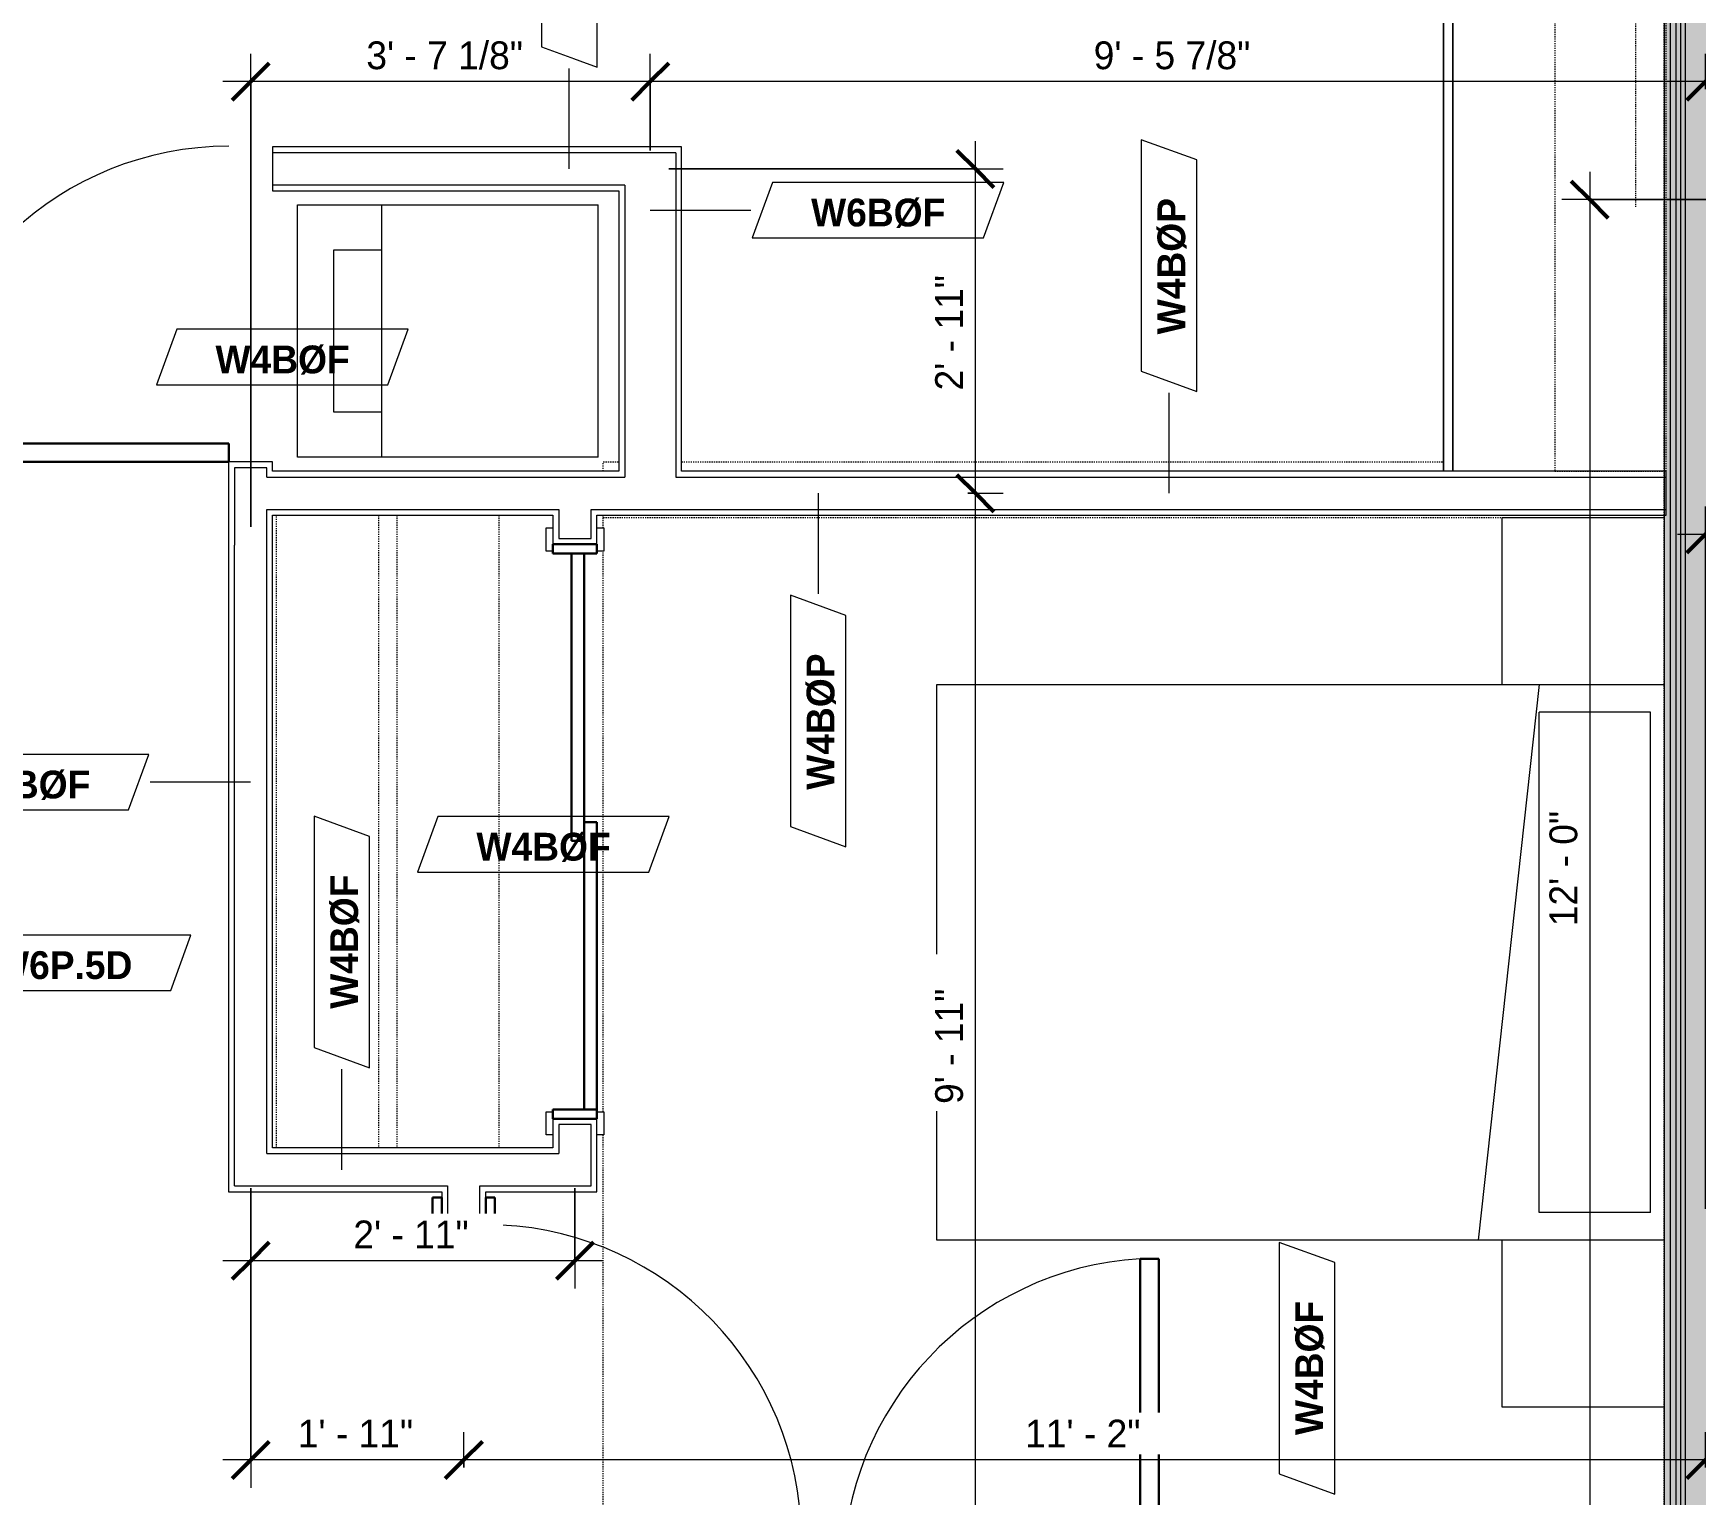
# Model space of a CAD drawing. Header units: inches. Extents: x -4010 to -1814, y 9846 to 12241.
# Drawn here: x -2693.6 to -2514.2, y 10541.5 to 10699.2 of the extents above; entities that cross this region are included whole.
import ezdxf

# ---------------------------------------------------------------- set-up
doc = ezdxf.new("R2010")
doc.units = ezdxf.units.IN
doc.header["$MEASUREMENT"] = 0
for name, pattern in [('Dash', [0.25, 0.125, -0.125]), ('Dash 3_32_', [0.1875, 0.09375, -0.09375]), ('Dash_2_', [0.25, 0.125, -0.125])]:
    doc.linetypes.add(name, pattern=pattern)
for name, color, linetype, lineweight in [('0-1', 7, 'Continuous', 5), ('A-ANNO-DIMS', 211, 'Continuous', 9), ('A-ANNO-DIMS-32', 211, 'Continuous', 9), ('A-DETL-1', 90, 'Dash 3_32_', 18), ('A-DOOR-3', 31, 'Continuous', 9), ('A-DOOR-4', 31, 'Continuous', 30), ('A-DOOR-FRAM-3', 31, 'Continuous', 30), ('A-WALL', 113, 'Continuous', 18), ('A-WALL-2', 250, 'Continuous', 18), ('A-WALL-3', 113, 'Continuous', 9), ('A-WALL-IDEN', 211, 'Continuous', 9), ('G-ANNO-SYMB-4', 111, 'Dash_2_', 9), ('I-FURN', 30, 'Continuous', 9), ('I-FURN-HDLN', 30, 'Dash', 9), ('I-WALL-2', 241, 'Continuous', 5), ('I-WALL-3', 7, 'Continuous', 9), ('P-SANR-FIXT', 6, 'Continuous', 9), ('Q-CASE', 31, 'Continuous', 9), ('Q-CASE-HDLN', 31, 'Dash', 9)]:
    doc.layers.add(name, color=color, linetype=linetype, lineweight=lineweight)
doc.styles.add('Century Gothic', font='ufonts.com_century-gothic.ttf', dxfattribs={"height": 3})
doc.styles.add('Century Gothic_B_1', font='GOTHICB.TTF', dxfattribs={"height": 3})
doc.dimstyles.new('OD_1__HACK_2', dxfattribs={"dimscale": 12, "dimtxt": 3.132505, "dimasz": 0.333333, "dimexe": 0.25, "dimexo": 0.166667, "dimgap": 0.041667, "dimtad": 1, "dimdec": 4, "dimrnd": 0.0625, "dimzin": 3, "dimdsep": 46, "dimlunit": 4, "dimtxsty": 'Century Gothic', "dimblk1": 'OBLIQUE', "dimblk2": 'OBLIQUE', "dimsah": 1, "dimcen": 0.09, "dimdle": 0.25, "dimazin": 0, "dimtfac": 1, "dimtdec": 4, "dimtix": 1, "dimtmove": 0, "dimatfit": 3, "dimfxl": 1, "dimtvp": 1, "dimtfill": 1, "dimfrac": 2, "dimtolj": 1, "dimtzin": 0, "dimarcsym": 2})

# ---------------------------------------------------------------- blocks, each defined once
blk = doc.blocks.new('CTR - 1st Phase - Common Walls_rvt-1-UNIT PLANS - 1ST FLOOR')
at = {"layer": 'I-WALL-2'}
for points in [[(-2517.56, 10458.16), (-2516.94, 10458.16), (-2516.94, 10814.49), (-2517.56, 10814.49), (-2517.56, 10463.59)], [(-2516.94, 10457.54), (-2516.31, 10457.54), (-2516.31, 10814.49), (-2516.94, 10814.49), (-2516.94, 10458.16)], [(-2516.31, 10457.54), (-2515.81, 10457.54), (-2515.81, 10814.49), (-2516.31, 10814.49), (-2516.31, 10458.16)], [(-2515.81, 10457.54), (-2515.31, 10457.54), (-2515.31, 10814.49), (-2515.81, 10814.49), (-2515.81, 10458.16)], [(-2509.81, 10457.54), (-2509.81, 10814.49), (-2515.31, 10814.49), (-2515.31, 10457.54)]]:
    blk.add_hatch(color=256, dxfattribs=at).paths.add_polyline_path(points, flags=0)
at = {"layer": 'A-WALL-2'}
for p, q in [((-2516.94, 10814.49), (-2516.94, 10458.16)), ((-2516.31, 10814.49), (-2516.31, 10458.16)), ((-2515.81, 10814.49), (-2515.81, 10458.16)), ((-2515.31, 10814.49), (-2515.31, 10458.16))]:
    blk.add_line(p, q, dxfattribs=at)
at = {"layer": 'I-WALL-3'}
blk.add_line((-2517.56, 10814.49), (-2517.56, 10494.29), dxfattribs=at)
blk = doc.blocks.new('SLIDING - FLUSH - 5-0 x 6-8-3203586-UNIT PLANS - 1ST FLOOR')
at = {"layer": 'A-DOOR-3'}
for p, q in [((-32.75, 3.25), (-30.25, 3.25)), ((-32.75, 2.5), (-32.75, 3.25)), ((-30.25, 2.5), (-32.75, 2.5)), ((-30.25, 3.25), (-30.25, 2.5)), ((30.25, 3.25), (32.75, 3.25)), ((30.25, 2.5), (30.25, 3.25)), ((32.75, 2.5), (30.25, 2.5)), ((32.75, 3.25), (32.75, 2.5)), ((-32.75, -2.25), (-30.25, -2.25)), ((-32.75, -3), (-32.75, -2.25)), ((-30.25, -3), (-32.75, -3)), ((-30.25, -2.25), (-30.25, -3)), ((30.25, -2.25), (32.75, -2.25)), ((30.25, -3), (30.25, -2.25)), ((32.75, -3), (30.25, -3)), ((32.75, -2.25), (32.75, -3))]:
    blk.add_line(p, q, dxfattribs=at)
at = {"layer": 'A-DOOR-4'}
for p, q in [((-1, -0.88), (-1, 0.5)), ((-1, 0.5), (30, 0.5)), ((30, 0.5), (30, -0.88)), ((-30, -2.25), (-30, -0.88)), ((-30, -0.88), (1, -0.88)), ((30, -0.88), (-1, -0.88)), ((1, -0.88), (1, -2.25)), ((1, -2.25), (-30, -2.25))]:
    blk.add_line(p, q, dxfattribs=at)
at = {"layer": 'A-DOOR-FRAM-3'}
for p, q in [((-31, -2.25), (-31, 2.5)), ((-31, 2.5), (-30, 2.5)), ((-30, 2.5), (-30, -2.25)), ((30, 2.5), (31, 2.5)), ((30, -2.25), (30, 2.5)), ((31, 2.5), (31, -2.25)), ((-30, -2.25), (-31, -2.25)), ((31, -2.25), (30, -2.25))]:
    blk.add_line(p, q, dxfattribs=at)
blk = doc.blocks.new('SWING - SINGLE - FLUSH - 2-10 x 6-8 - PRIVACY-3199407-UNIT PLANS - 1ST FLOOR')
at = {"layer": 'A-DOOR-3'}
blk.add_arc((17, 2.37), 34.07, 93.3657, 180, dxfattribs=at)
at = {"layer": 'A-DOOR-4'}
for p, q in [((15, 2.37), (15, 36.38)), ((17, 36.38), (15, 36.38)), ((17, 2.37), (17, 36.38)), ((17, 2.37), (15, 2.37))]:
    blk.add_line(p, q, dxfattribs=at)
at = {"layer": 'A-DOOR-FRAM-3'}
for p, q in [((-17, 3.37), (-20, 3.37)), ((-20, 3.37), (-20, 2.37)), ((-20, 2.37), (-17, 2.37)), ((-17, 2.37), (-17, 3.37)), ((20, 3.37), (17, 3.37)), ((17, 3.37), (17, 2.37)), ((17, 2.37), (20, 2.37)), ((20, 2.37), (20, 3.37)), ((-17, -2.38), (-20, -2.38)), ((-20, -2.38), (-20, -3.38)), ((-20, -3.38), (-17, -3.38)), ((-17, -3.38), (-17, -2.38)), ((20, -2.38), (17, -2.38)), ((17, -2.38), (17, -3.38)), ((17, -3.38), (20, -3.38)), ((20, -3.38), (20, -2.38))]:
    blk.add_line(p, q, dxfattribs=at)
blk = doc.blocks.new('OD_CW_Closet - OD_CW_Closet-3786599-UNIT PLANS - 1ST FLOOR')
at = {"layer": 'Q-CASE-HDLN'}
for p, q in [((0.74, -24), (0.74, 0)), ((0.74, 0), (68.99, 0)), ((68.99, 0), (68.99, -24)), ((0.74, -11), (68.99, -11)), ((0.74, -13), (68.99, -13)), ((68.99, -24), (0.74, -24))]:
    blk.add_line(p, q, dxfattribs=at)
blk = doc.blocks.new('SWING - SINGLE - FLUSH - 34_ x 80_ - OFFSET PIVOT DOOR AT WASHER_DRYER-3630089-UNIT PLANS - 1ST FLOOR')
at = {"layer": 'A-DOOR-3'}
blk.add_arc((17, -2.37), 34.07, 180, 266.6343, dxfattribs=at)
at = {"layer": 'A-DOOR-4'}
for p, q in [((15, -2.37), (15, -36.38)), ((17, -2.37), (15, -2.37)), ((17, -2.37), (17, -36.38)), ((17, -36.38), (15, -36.38))]:
    blk.add_line(p, q, dxfattribs=at)
blk = doc.blocks.new('Bed-Standard - Queen 60_ x 79_-V75-UNIT PLANS - 1ST FLOOR')
at = {"layer": 'I-FURN'}
for p, q in [((-19.31, 41.3), (40.69, 41.3)), ((-19.31, -37.2), (-19.31, 41.3)), ((40.69, 41.3), (40.69, -37.2)), ((40.69, -23.7), (-19.31, -17.13)), ((-16.31, -23.7), (37.69, -23.7)), ((-16.31, -35.7), (-16.31, -23.7)), ((37.69, -35.7), (37.69, -23.7)), ((-16.31, -35.7), (37.69, -35.7))]:
    blk.add_line(p, q, dxfattribs=at)
at = {"layer": 'I-FURN-HDLN'}
for p, q in [((-55.31, 77.3), (-7.94, 77.3)), ((-5.44, 77.3), (55.06, 77.3)), ((57.56, 77.3), (58.94, 77.3)), ((58.69, 77.3), (58.69, -37.2)), ((63.69, 77.3), (64.69, 77.3)), ((64.69, 77.3), (64.69, 75.61)), ((64.69, 68.86), (64.69, -13.39)), ((-55.31, 17.36), (-55.31, 51.36))]:
    blk.add_line(p, q, dxfattribs=at)
blk = doc.blocks.new('Stacked Washer and Dryer - 26_x25_ - Private-1352637-UNIT PLANS - 1ST FLOOR')
at = {"layer": 'P-SANR-FIXT'}
for p, q in [((0, 13.625), (32.4375, 13.625)), ((0, 13.625), (0, -13.625)), ((23.34375, 13.625), (23.34375, -13.625)), ((32.4375, 13.625), (32.4375, -13.625)), ((23.34375, 8.75), (28.53125, 8.75)), ((28.53125, 8.75), (28.53125, -8.75)), ((28.53125, -8.75), (23.34375, -8.75)), ((32.4375, -13.625), (0, -13.625))]:
    blk.add_line(p, q, dxfattribs=at)
blk = doc.blocks.new('Table-Night Stand - 18_ x 18_ x 24_-1372838-UNIT PLANS - 1ST FLOOR')
at = {"layer": 'I-FURN'}
for p, q in [((0.15, 0), (18.15, 0)), ((18.15, 0), (18.15, -17.5))]:
    blk.add_line(p, q, dxfattribs=at)
blk = doc.blocks.new('Table-Night Stand - 18_ x 18_ x 24_-V87-UNIT PLANS - 1ST FLOOR')
at = {"layer": 'I-FURN'}
for p, q in [((0.15, 0), (18.15, 0)), ((0.15, -17.5), (0.15, 0))]:
    blk.add_line(p, q, dxfattribs=at)
blk = doc.blocks.new('OD_CW_Base Cabinet - OD_CW_Base Cabinet-3857750-UNIT PLANS - 1ST FLOOR')
at = {"layer": 'Q-CASE'}
for p, q in [((0.74, 1), (162.69, 1)), ((162.69, 1), (0.74, 1)), ((0.74, 0), (162.69, 0)), ((162.69, 0), (0.74, 0))]:
    blk.add_line(p, q, dxfattribs=at)
blk = doc.blocks.new('OD_CW_Upper Cabinet - OD_CW_Upper Cabinet-3856828-UNIT PLANS - 1ST FLOOR')
at = {"layer": 'Q-CASE-HDLN'}
for p, q in [((162.69, 24), (0.74, 24)), ((0.74, 24), (0.74, 12)), ((162.69, 12), (162.69, 24)), ((0.74, 12), (162.69, 12))]:
    blk.add_line(p, q, dxfattribs=at)
blk = doc.blocks.new('DIMBLOCK18-UNIT PLANS - 1ST FLOOR')
at = {"layer": 'A-ANNO-DIMS-32', "lineweight": 50}
for p, q in [((-2591.91, 10649.54), (-2593.91, 10651.54)), ((-2591.91, 10649.54), (-2589.91, 10647.54)), ((-2591.91, 10530.54), (-2593.91, 10532.54)), ((-2591.91, 10530.54), (-2589.91, 10528.54))]:
    blk.add_line(p, q, dxfattribs=at)
at = {"layer": 'A-ANNO-DIMS-32'}
for p, q in [((-2592.74, 10649.54), (-2588.91, 10649.54)), ((-2591.91, 10649.54), (-2592.74, 10649.54)), ((-2591.91, 10530.54), (-2591.91, 10649.54)), ((-2592.74, 10530.54), (-2588.91, 10530.54)), ((-2591.91, 10530.54), (-2592.74, 10530.54))]:
    blk.add_line(p, q, dxfattribs=at)
at = {"layer": 'A-ANNO-DIMS-32', "color": 0, "insert": (-2596.25, 10583.63), "char_height": 3, "width": 15.394, "attachment_point": 1, "rotation": 90, "line_spacing_factor": 0.984502, "style": 'Century Gothic', "bg_fill": 3, "box_fill_scale": 1.25, "bg_fill_color": 256, "bg_fill_true_color": 13158600, "bg_fill_transparency": 0}
blk.add_mtext('9\' - 11"', dxfattribs=at)
blk = doc.blocks.new('_Oblique')
at = {"color": 0, "linetype": 'ByBlock', "lineweight": -2}
blk.add_line((-0.5, -0.5), (0.5, 0.5), dxfattribs=at)
blk = doc.blocks.new('DIMBLOCK19-UNIT PLANS - 1ST FLOOR')
at = {"layer": 'A-ANNO-DIMS-32', "lineweight": 50}
for p, q in [((-2591.91, 10684.54), (-2593.91, 10686.54)), ((-2591.91, 10684.54), (-2589.91, 10682.54)), ((-2591.91, 10649.54), (-2593.91, 10651.54)), ((-2591.91, 10649.54), (-2589.91, 10647.54))]:
    blk.add_line(p, q, dxfattribs=at)
at = {"layer": 'A-ANNO-DIMS-32'}
for p, q in [((-2591.91, 10649.54), (-2591.91, 10687.54)), ((-2625, 10684.54), (-2588.91, 10684.54)), ((-2591.91, 10684.54), (-2625, 10684.54)), ((-2592.74, 10649.54), (-2588.91, 10649.54)), ((-2591.91, 10649.54), (-2592.74, 10649.54))]:
    blk.add_line(p, q, dxfattribs=at)
at = {"layer": 'A-ANNO-DIMS-32', "color": 0, "insert": (-2596.25, 10660.63), "char_height": 3, "width": 15.394, "attachment_point": 1, "rotation": 90, "line_spacing_factor": 0.984502, "style": 'Century Gothic', "bg_fill": 3, "box_fill_scale": 1.25, "bg_fill_color": 256, "bg_fill_true_color": 13158600, "bg_fill_transparency": 0}
blk.add_mtext('2\' - 11"', dxfattribs=at)
blk = doc.blocks.new('DIMBLOCK20-UNIT PLANS - 1ST FLOOR')
at = {"layer": 'A-ANNO-DIMS-32'}
for p, q in [((-2670.12, 10574.54), (-2670.12, 10563.71)), ((-2670.12, 10566.71), (-2670.12, 10574.54)), ((-2635.12, 10574.54), (-2635.12, 10563.71)), ((-2635.12, 10566.71), (-2635.12, 10574.54)), ((-2632.12, 10566.71), (-2673.12, 10566.71))]:
    blk.add_line(p, q, dxfattribs=at)
at = {"layer": 'A-ANNO-DIMS-32', "lineweight": 50}
for p, q in [((-2670.12, 10566.71), (-2668.12, 10568.71)), ((-2635.12, 10566.71), (-2633.12, 10568.71)), ((-2670.12, 10566.71), (-2672.12, 10564.71)), ((-2635.12, 10566.71), (-2637.12, 10564.71))]:
    blk.add_line(p, q, dxfattribs=at)
at = {"layer": 'A-ANNO-DIMS-32', "color": 0, "insert": (-2659.04, 10571.05), "char_height": 3, "width": 15.394, "attachment_point": 1, "line_spacing_factor": 0.984502, "style": 'Century Gothic', "bg_fill": 3, "box_fill_scale": 1.25, "bg_fill_color": 256, "bg_fill_true_color": 13158600, "bg_fill_transparency": 0}
blk.add_mtext('2\' - 11"', dxfattribs=at)
blk = doc.blocks.new('DIMBLOCK21-UNIT PLANS - 1ST FLOOR')
at = {"layer": 'A-ANNO-DIMS-32'}
for p, q in [((-2627, 10686.54), (-2627, 10696.96)), ((-2513.12, 10693.13), (-2513.12, 10696.96)), ((-2510.12, 10693.96), (-2627, 10693.96)), ((-2627, 10693.96), (-2627, 10686.54)), ((-2513.12, 10693.96), (-2513.12, 10693.13))]:
    blk.add_line(p, q, dxfattribs=at)
at = {"layer": 'A-ANNO-DIMS-32', "lineweight": 50}
for p, q in [((-2627, 10693.96), (-2625, 10695.96)), ((-2513.12, 10693.96), (-2511.12, 10695.96)), ((-2627, 10693.96), (-2629, 10691.96)), ((-2513.12, 10693.96), (-2515.12, 10691.96))]:
    blk.add_line(p, q, dxfattribs=at)
at = {"layer": 'A-ANNO-DIMS-32', "color": 0, "insert": (-2579.14, 10698.3), "char_height": 3, "width": 21.7784, "attachment_point": 1, "line_spacing_factor": 0.984502, "style": 'Century Gothic', "bg_fill": 3, "box_fill_scale": 1.25, "bg_fill_color": 256, "bg_fill_true_color": 13158600, "bg_fill_transparency": 0}
blk.add_mtext('9\' - 5 7/8"', dxfattribs=at)
blk = doc.blocks.new('DIMBLOCK22-UNIT PLANS - 1ST FLOOR')
at = {"layer": 'A-ANNO-DIMS-32'}
for p, q in [((-2670.12, 10645.92), (-2670.12, 10696.96)), ((-2627, 10686.54), (-2627, 10696.96)), ((-2627, 10693.96), (-2673.12, 10693.96)), ((-2670.12, 10693.96), (-2670.12, 10645.92)), ((-2627, 10693.96), (-2627, 10686.54))]:
    blk.add_line(p, q, dxfattribs=at)
at = {"layer": 'A-ANNO-DIMS-32', "lineweight": 50}
for p, q in [((-2670.12, 10693.96), (-2668.12, 10695.96)), ((-2627, 10693.96), (-2625, 10695.96)), ((-2670.12, 10693.96), (-2672.12, 10691.96)), ((-2627, 10693.96), (-2629, 10691.96))]:
    blk.add_line(p, q, dxfattribs=at)
at = {"layer": 'A-ANNO-DIMS-32', "color": 0, "insert": (-2657.64, 10698.3), "char_height": 3, "width": 21.7784, "attachment_point": 1, "line_spacing_factor": 0.984502, "style": 'Century Gothic', "bg_fill": 3, "box_fill_scale": 1.25, "bg_fill_color": 256, "bg_fill_true_color": 13158600, "bg_fill_transparency": 0}
blk.add_mtext('3\' - 7 1/8"', dxfattribs=at)
blk = doc.blocks.new('DIMBLOCK45-UNIT PLANS - 1ST FLOOR')
at = {"layer": 'A-ANNO-DIMS-32'}
for p, q in [((-2647.12, 10544.39), (-2647.12, 10548.22)), ((-2513.12, 10544.39), (-2513.12, 10548.22)), ((-2510.12, 10545.22), (-2647.12, 10545.22)), ((-2647.12, 10545.22), (-2647.12, 10544.39)), ((-2513.12, 10545.22), (-2513.12, 10544.39))]:
    blk.add_line(p, q, dxfattribs=at)
at = {"layer": 'A-ANNO-DIMS-32', "lineweight": 50}
for p, q in [((-2647.12, 10545.22), (-2645.12, 10547.22)), ((-2513.12, 10545.22), (-2511.12, 10547.22)), ((-2647.12, 10545.22), (-2649.12, 10543.22)), ((-2513.12, 10545.22), (-2515.12, 10543.22))]:
    blk.add_line(p, q, dxfattribs=at)
at = {"layer": 'A-ANNO-DIMS-32', "color": 0, "insert": (-2586.54, 10549.56), "char_height": 3, "width": 15.394, "attachment_point": 1, "line_spacing_factor": 0.984502, "style": 'Century Gothic', "bg_fill": 3, "box_fill_scale": 1.25, "bg_fill_color": 256, "bg_fill_true_color": 13158600, "bg_fill_transparency": 0}
blk.add_mtext('11\' - 2"', dxfattribs=at)
blk = doc.blocks.new('DIMBLOCK46-UNIT PLANS - 1ST FLOOR')
at = {"layer": 'A-ANNO-DIMS-32'}
for p, q in [((-2670.12, 10574.54), (-2670.12, 10542.22)), ((-2670.12, 10545.22), (-2670.12, 10574.54)), ((-2647.12, 10544.39), (-2647.12, 10548.22)), ((-2647.12, 10545.22), (-2673.12, 10545.22)), ((-2647.12, 10545.22), (-2647.12, 10544.39))]:
    blk.add_line(p, q, dxfattribs=at)
at = {"layer": 'A-ANNO-DIMS-32', "lineweight": 50}
for p, q in [((-2670.12, 10545.22), (-2668.12, 10547.22)), ((-2647.12, 10545.22), (-2645.12, 10547.22)), ((-2670.12, 10545.22), (-2672.12, 10543.22)), ((-2647.12, 10545.22), (-2649.12, 10543.22))]:
    blk.add_line(p, q, dxfattribs=at)
at = {"layer": 'A-ANNO-DIMS-32', "color": 0, "insert": (-2665.04, 10549.56), "char_height": 3, "width": 15.394, "attachment_point": 1, "line_spacing_factor": 0.984502, "style": 'Century Gothic', "bg_fill": 3, "box_fill_scale": 1.25, "bg_fill_color": 256, "bg_fill_true_color": 13158600, "bg_fill_transparency": 0}
blk.add_mtext('1\' - 11"', dxfattribs=at)
blk = doc.blocks.new('DIMBLOCK149-UNIT PLANS - 1ST FLOOR')
at = {"layer": 'A-ANNO-DIMS-32', "lineweight": 50}
for p, q in [((-2520.62, 10713.81), (-2518.62, 10715.81)), ((-2104.82, 10713.81), (-2102.82, 10715.81)), ((-2520.62, 10713.81), (-2522.62, 10711.81)), ((-2104.82, 10713.81), (-2106.82, 10711.81))]:
    blk.add_line(p, q, dxfattribs=at)
at = {"layer": 'A-ANNO-DIMS-32'}
for p, q in [((-2104.82, 10593.16), (-2104.82, 10716.81)), ((-2523.62, 10713.81), (-2101.82, 10713.81)), ((-2520.62, 10714.63), (-2520.62, 10710.81)), ((-2520.62, 10713.81), (-2520.62, 10714.63)), ((-2104.82, 10713.81), (-2104.82, 10593.16))]:
    blk.add_line(p, q, dxfattribs=at)
at = {"layer": 'A-ANNO-DIMS-32', "color": 0, "insert": (-2325.3, 10718.15), "char_height": 3, "width": 30.1914, "attachment_point": 1, "line_spacing_factor": 0.984502, "style": 'Century Gothic', "bg_fill": 3, "box_fill_scale": 1.25, "bg_fill_color": 256, "bg_fill_true_color": 13158600, "bg_fill_transparency": 0}
blk.add_mtext('34\' - 7 13/16"', dxfattribs=at)
blk = doc.blocks.new('DIMBLOCK150-UNIT PLANS - 1ST FLOOR')
at = {"layer": 'A-ANNO-DIMS-32'}
for p, q in [((-2513.12, 10572.3), (-2513.12, 10648.11)), ((-2435.94, 10645.94), (-2435.94, 10642.11)), ((-2435.94, 10645.11), (-2435.94, 10645.94)), ((-2516.12, 10645.11), (-2435.94, 10645.11)), ((-2513.12, 10645.11), (-2513.12, 10572.3))]:
    blk.add_line(p, q, dxfattribs=at)
at = {"layer": 'A-ANNO-DIMS-32', "lineweight": 50}
for p, q in [((-2513.12, 10645.11), (-2511.12, 10647.11)), ((-2435.94, 10645.11), (-2433.94, 10647.11)), ((-2513.12, 10645.11), (-2515.12, 10643.11)), ((-2435.94, 10645.11), (-2437.94, 10643.11))]:
    blk.add_line(p, q, dxfattribs=at)
at = {"layer": 'A-ANNO-DIMS-32', "color": 0, "insert": (-2484.77, 10649.46), "char_height": 3, "width": 24.5827, "attachment_point": 1, "line_spacing_factor": 0.984502, "style": 'Century Gothic', "bg_fill": 3, "box_fill_scale": 1.25, "bg_fill_color": 256, "bg_fill_true_color": 13158600, "bg_fill_transparency": 0}
blk.add_mtext('6\' - 5 3/16"', dxfattribs=at)
blk = doc.blocks.new('DIMBLOCK152-UNIT PLANS - 1ST FLOOR')
at = {"layer": 'A-ANNO-DIMS-32', "lineweight": 50}
for p, q in [((-2525.61, 10681.23), (-2527.61, 10683.23)), ((-2525.61, 10681.23), (-2523.61, 10679.23)), ((-2525.61, 10537.23), (-2527.61, 10539.23)), ((-2525.61, 10537.23), (-2523.61, 10535.23))]:
    blk.add_line(p, q, dxfattribs=at)
at = {"layer": 'A-ANNO-DIMS-32'}
for p, q in [((-2525.61, 10684.23), (-2525.61, 10534.23)), ((-2510.69, 10681.23), (-2528.61, 10681.23)), ((-2525.61, 10681.23), (-2510.69, 10681.23)), ((-2510.69, 10537.23), (-2528.61, 10537.23)), ((-2525.61, 10537.23), (-2510.69, 10537.23))]:
    blk.add_line(p, q, dxfattribs=at)
at = {"layer": 'A-ANNO-DIMS-32', "color": 0, "insert": (-2529.95, 10602.81), "char_height": 3, "width": 15.394, "attachment_point": 1, "rotation": 90, "line_spacing_factor": 0.984502, "style": 'Century Gothic', "bg_fill": 3, "box_fill_scale": 1.25, "bg_fill_color": 256, "bg_fill_true_color": 13158600, "bg_fill_transparency": 0}
blk.add_mtext('12\' - 0"', dxfattribs=at)
blk = doc.blocks.new('Wall Tag - Arch Wall-3956453-UNIT PLANS - 1ST FLOOR')
at = {"layer": 'A-WALL-IDEN'}
for p, q in [((-0.3561, 0.0937), (-0.4244, -0.0937)), ((0.4244, 0.0937), (-0.3561, 0.0937)), ((0.3561, -0.0937), (0.4244, 0.0937)), ((-0.4244, -0.0937), (0.3561, -0.0937))]:
    blk.add_line(p, q, dxfattribs=at)

msp = doc.modelspace()

# ---------------------------------------------------------------- linework, layer by layer
at = {"layer": 'A-DETL-1'}
msp.add_line((-2520.62374, 10680.43226), (-2520.62374, 10806.43226), dxfattribs=at)
at = {"layer": 'A-WALL'}
for p, q in [((-2624.24874, 10686.2894), (-2667.74874, 10686.2894)), ((-2624.24874, 10686.2894), (-2624.24874, 10651.2894)), ((-2629.74874, 10682.7894), (-2667.74874, 10682.7894)), ((-2629.74874, 10682.7894), (-2629.74874, 10651.2894)), ((-2671.87374, 10652.2894), (-2671.87374, 10643.91899)), ((-2668.37374, 10652.2894), (-2671.87374, 10652.2894)), ((-2668.37374, 10651.2894), (-2668.37374, 10652.2894)), ((-2668.37374, 10651.2894), (-2629.74874, 10651.2894)), ((-2624.24874, 10651.2894), (-2517.37374, 10651.2894)), ((-2668.37374, 10643.91899), (-2668.37374, 10647.7894)), ((-2668.37374, 10647.7894), (-2636.87374, 10647.7894)), ((-2636.87374, 10647.7894), (-2636.87374, 10644.6644)), ((-2633.37374, 10644.6644), (-2633.37374, 10647.7894)), ((-2633.37374, 10647.7894), (-2517.37374, 10647.7894)), ((-2671.87374, 10574.7894), (-2671.87374, 10643.91899)), ((-2668.37374, 10578.2894), (-2668.37374, 10643.91899)), ((-2636.87374, 10644.6644), (-2633.37374, 10644.6644)), ((-2636.87374, 10581.4144), (-2636.87374, 10578.2894)), ((-2633.37374, 10581.4144), (-2636.87374, 10581.4144)), ((-2633.37374, 10574.7894), (-2633.37374, 10581.4144)), ((-2668.37374, 10578.2894), (-2636.87374, 10578.2894)), ((-2671.87374, 10574.7894), (-2648.87374, 10574.7894)), ((-2648.87374, 10574.7894), (-2648.87374, 10571.1644)), ((-2645.37374, 10571.1644), (-2645.37374, 10574.7894)), ((-2645.37374, 10574.7894), (-2633.37374, 10574.7894)), ((-2648.87374, 10571.1644), (-2645.37374, 10571.1644))]:
    msp.add_line(p, q, dxfattribs=at)
at = {"layer": 'A-WALL-3'}
for p, q in [((-2623.62374, 10686.9144), (-2667.74874, 10686.9144)), ((-2667.74874, 10686.9144), (-2667.74874, 10682.1644)), ((-2623.62374, 10651.9144), (-2623.62374, 10686.9144)), ((-2667.74874, 10682.1644), (-2630.37374, 10682.1644)), ((-2630.37374, 10682.1644), (-2630.37374, 10651.9144)), ((-2672.49874, 10652.9144), (-2672.49874, 10643.91899)), ((-2667.74874, 10652.9144), (-2672.49874, 10652.9144)), ((-2667.74874, 10651.9144), (-2667.74874, 10652.9144)), ((-2630.37374, 10651.9144), (-2667.74874, 10651.9144)), ((-2517.37374, 10651.9144), (-2623.62374, 10651.9144)), ((-2517.37374, 10647.1644), (-2517.37374, 10651.9144)), ((-2667.74874, 10643.91899), (-2667.74874, 10647.1644)), ((-2667.74874, 10647.1644), (-2637.49874, 10647.1644)), ((-2637.49874, 10647.1644), (-2637.49874, 10644.0394)), ((-2632.74874, 10644.0394), (-2632.74874, 10647.1644)), ((-2632.74874, 10647.1644), (-2517.37374, 10647.1644)), ((-2672.49874, 10643.91899), (-2672.49874, 10574.1644)), ((-2667.74874, 10578.9144), (-2667.74874, 10643.91899)), ((-2637.49874, 10644.0394), (-2632.74874, 10644.0394)), ((-2632.74874, 10582.0394), (-2637.49874, 10582.0394)), ((-2637.49874, 10582.0394), (-2637.49874, 10578.9144)), ((-2632.74874, 10574.1644), (-2632.74874, 10582.0394)), ((-2637.49874, 10578.9144), (-2667.74874, 10578.9144)), ((-2672.49874, 10574.1644), (-2649.49874, 10574.1644)), ((-2649.49874, 10574.1644), (-2649.49874, 10570.5394)), ((-2644.74874, 10570.5394), (-2644.74874, 10574.1644)), ((-2644.74874, 10574.1644), (-2632.74874, 10574.1644)), ((-2649.49874, 10570.5394), (-2644.74874, 10570.5394))]:
    msp.add_line(p, q, dxfattribs=at)
at = {"layer": 'A-WALL-IDEN'}
for p, q in [((-2571.0123, 10649.5394), (-2571.0123, 10660.38255)), ((-2670.12374, 10618.35572), (-2680.96689, 10618.35572))]:
    msp.add_line(p, q, dxfattribs=at)
at = {"layer": 'G-ANNO-SYMB-4'}
msp.add_line((-2517.56124, 10450.9144), (-2517.56124, 10851.74295), dxfattribs=at)

# ---------------------------------------------------------------- block references
at = {"layer": '0-1'}
msp.add_blockref('CTR - 1st Phase - Common Walls_rvt-1-UNIT PLANS - 1ST FLOOR', (0, 0), dxfattribs=at)
at = {"layer": 'A-DOOR-3'}
for name, p, rotation in [('SWING - SINGLE - FLUSH - 34_ x 80_ - OFFSET PIVOT DOOR AT WASHER_DRYER-3630089-UNIT PLANS - 1ST FLOOR', (-2670.12374, 10669.9144), 270.00000000002), ('SLIDING - FLUSH - 5-0 x 6-8-3203586-UNIT PLANS - 1ST FLOOR', (-2634.99874, 10613.0394), 89.99999999996298), ('SWING - SINGLE - FLUSH - 2-10 x 6-8 - PRIVACY-3199407-UNIT PLANS - 1ST FLOOR', (-2647.12374, 10553.5394), 269.9999999999742)]:
    msp.add_blockref(name, p, dxfattribs=dict(at, rotation=rotation))
msp.add_blockref('SWING - SINGLE - FLUSH - 2-10 x 6-8 - PRIVACY-3199407-UNIT PLANS - 1ST FLOOR', (-2589.12374, 10530.5394), dxfattribs=at)
at = {"layer": 'A-WALL-IDEN', "xscale": 31.99999999999999, "yscale": 31.99999999999999, "zscale": 31.99999999999999, "rotation": 89.99999999999991}
for p in [(-2608.87515, 10624.96454), (-2660.28821, 10601.11426)]:
    msp.add_blockref('Wall Tag - Arch Wall-3956453-UNIT PLANS - 1ST FLOOR', p, dxfattribs=at)
at = {"layer": 'A-WALL-IDEN', "xscale": 31.99999999999999, "yscale": 31.99999999999999, "zscale": 31.99999999999999}
for p in [(-2694.6986, 10618.35572), (-2638.54175, 10611.64506), (-2690.14888, 10598.86641)]:
    msp.add_blockref('Wall Tag - Arch Wall-3956453-UNIT PLANS - 1ST FLOOR', p, dxfattribs=at)
at = {"layer": 'I-FURN', "rotation": 89.99999999997851}
for name, p in [('Bed-Standard - Queen 60_ x 79_-V75-UNIT PLANS - 1ST FLOOR', (-2554.76474, 10588.22587)), ('Table-Night Stand - 18_ x 18_ x 24_-1372838-UNIT PLANS - 1ST FLOOR', (-2535.05982, 10628.7674)), ('Table-Night Stand - 18_ x 18_ x 24_-V87-UNIT PLANS - 1ST FLOOR', (-2535.05982, 10550.7674))]:
    msp.add_blockref(name, p, dxfattribs=at)
at = {"layer": 'P-SANR-FIXT', "rotation": 180}
msp.add_blockref('Stacked Washer and Dryer - 26_x25_ - Private-1352637-UNIT PLANS - 1ST FLOOR', (-2632.62374, 10667.0394), dxfattribs=at)
at = {"layer": 'Q-CASE'}
for name, p, rotation in [('OD_CW_Base Cabinet - OD_CW_Base Cabinet-3857750-UNIT PLANS - 1ST FLOOR', (-2541.37374, 10814.6021), 270.0000000000019), ('OD_CW_Upper Cabinet - OD_CW_Upper Cabinet-3856828-UNIT PLANS - 1ST FLOOR', (-2541.37374, 10814.6021), 270.0000000000224), ('OD_CW_Closet - OD_CW_Closet-3786599-UNIT PLANS - 1ST FLOOR', (-2643.33506, 10647.9021), 269.9999999999866)]:
    msp.add_blockref(name, p, dxfattribs=dict(at, rotation=rotation))

# ---------------------------------------------------------------- texts
at = {"layer": 'A-WALL-IDEN', "char_height": 3, "attachment_point": 1, "rotation": 90, "style": 'Century Gothic_B_1'}
for s, insert, width in [('W4BØP', (-2572.25983, 10666.68416), 17.877), ('W4BØP', (-2610.12268, 10617.53444), 17.877), ('W4BØF', (-2661.53575, 10593.89834), 17.372)]:
    msp.add_mtext(s, dxfattribs=dict(at, insert=insert, width=width))
at = {"layer": 'A-WALL-IDEN', "char_height": 3, "attachment_point": 1, "style": 'Century Gothic_B_1'}
for s, insert, width in [('W4BØF', (-2701.91452, 10619.60325), 17.372), ('W4BØF', (-2645.75767, 10612.89259), 17.372), ('W6P.5D', (-2697.82464, 10600.11394), 18.483)]:
    msp.add_mtext(s, dxfattribs=dict(at, insert=insert, width=width))

# ---------------------------------------------------------------- next in the draw order: dimensions: what is measured, and where the dimension line sits
at = {"layer": 'A-ANNO-DIMS'}
for base, p1, p2, angle, override, picture, middle in [((-2591.90723, 10649.5394), (-2594.73566, 10530.5394), (-2594.73566, 10649.5394), 90, {"dimpost": '<>', "dimfxl": 119}, 'DIMBLOCK18-UNIT PLANS - 1ST FLOOR', (-2593.98269, 10590.0394)), ((-2670.12374, 10566.70685), (-2635.12374, 10576.5394), (-2670.12374, 10576.5394), 0, {"dimpost": '<>', "dimfxl": 35}, 'DIMBLOCK20-UNIT PLANS - 1ST FLOOR', (-2652.62374, 10568.74458))]:
    dim = msp.add_linear_dim(base=base, p1=p1, p2=p2, angle=angle, dimstyle='OD_1__HACK_2', override=override, dxfattribs=at)
    dim.commit()
    dim.dimension.update_dxf_attribs({"geometry": picture, "text_midpoint": middle})

# ---------------------------------------------------------------- next in the draw order: dimensions: what is measured, and where the dimension line sits
for base, p1, p2, angle, override, picture, middle in [((-2591.90723, 10684.5394), (-2594.73566, 10649.5394), (-2626.99874, 10684.5394), 90, {"dimpost": '<>', "dimfxl": 47.601537}, 'DIMBLOCK19-UNIT PLANS - 1ST FLOOR', (-2593.94496, 10667.0394)), ((-2647.12374, 10545.21916), (-2513.12374, 10542.39073), (-2647.12374, 10542.39073), 0, {"dimpost": '<>', "dimfxl": 134}, 'DIMBLOCK45-UNIT PLANS - 1ST FLOOR', (-2580.12374, 10547.25689))]:
    dim = msp.add_linear_dim(base=base, p1=p1, p2=p2, angle=angle, dimstyle='OD_1__HACK_2', override=override, dxfattribs=at)
    dim.commit()
    dim.dimension.update_dxf_attribs({"geometry": picture, "text_midpoint": middle})

# ---------------------------------------------------------------- next in the draw order: linework, layer by layer
at = {"layer": 'A-WALL-IDEN'}
msp.add_line((-2608.87515, 10649.5394), (-2608.87515, 10638.69624), dxfattribs=at)

# ---------------------------------------------------------------- next in the draw order: block references
at = {"layer": 'A-WALL-IDEN', "xscale": 31.99999999999999, "yscale": 31.99999999999999, "zscale": 31.99999999999999}
msp.add_blockref('Wall Tag - Arch Wall-3956453-UNIT PLANS - 1ST FLOOR', (-2602.42388, 10680.08319), dxfattribs=at)
at = {"layer": 'A-WALL-IDEN', "xscale": 31.99999999999999, "yscale": 31.99999999999999, "zscale": 31.99999999999999, "rotation": 89.99999999999991}
msp.add_blockref('Wall Tag - Arch Wall-3956453-UNIT PLANS - 1ST FLOOR', (-2556.12936, 10555.11426), dxfattribs=at)

# ---------------------------------------------------------------- next in the draw order: texts
at = {"layer": 'A-WALL-IDEN', "insert": (-2609.6398, 10681.33073), "char_height": 3, "width": 17.372, "attachment_point": 1, "style": 'Century Gothic_B_1'}
msp.add_mtext('W6BØF', dxfattribs=at)
at = {"layer": 'A-WALL-IDEN', "insert": (-2557.37689, 10547.89834), "char_height": 3, "width": 17.372, "attachment_point": 1, "rotation": 90, "style": 'Century Gothic_B_1'}
msp.add_mtext('W4BØF', dxfattribs=at)

# ---------------------------------------------------------------- next in the draw order: dimensions: what is measured, and where the dimension line sits
at = {"layer": 'A-ANNO-DIMS'}
for base, p1, p2, override, picture, middle in [((-2626.99874, 10693.9563), (-2513.12374, 10691.12787), (-2626.99874, 10684.5394), {"dimpost": '<>', "dimfxl": 114.065436}, 'DIMBLOCK21-UNIT PLANS - 1ST FLOOR', (-2570.06124, 10696.19797)), ((-2670.12374, 10545.21916), (-2647.12374, 10542.39073), (-2670.12374, 10576.5394), {"dimpost": '<>', "dimfxl": 41.171973}, 'DIMBLOCK46-UNIT PLANS - 1ST FLOOR', (-2658.62374, 10547.21916))]:
    dim = msp.add_linear_dim(base=base, p1=p1, p2=p2, angle=0, dimstyle='OD_1__HACK_2', override=override, dxfattribs=at)
    dim.commit()
    dim.dimension.update_dxf_attribs({"geometry": picture, "text_midpoint": middle})

# ---------------------------------------------------------------- next in the draw order: linework, layer by layer
at = {"layer": 'A-WALL-IDEN'}
msp.add_line((-2660.28821, 10576.5394), (-2660.28821, 10587.38255), dxfattribs=at)

# ---------------------------------------------------------------- next in the draw order: block references
at = {"layer": 'A-WALL-IDEN', "xscale": 31.99999999999999, "yscale": 31.99999999999999, "zscale": 31.99999999999999, "rotation": 89.99999999999991}
msp.add_blockref('Wall Tag - Arch Wall-3956453-UNIT PLANS - 1ST FLOOR', (-2571.0123, 10674.11426), dxfattribs=at)

# ---------------------------------------------------------------- next in the draw order: dimensions: what is measured, and where the dimension line sits
at = {"layer": 'A-ANNO-DIMS'}
dim = msp.add_linear_dim(base=(-2104.82374, 10713.80603), p1=(-2520.62374, 10716.63446), p2=(-2104.82374, 10591.1644), dimstyle='OD_1__HACK_2', override={"dimpost": '<>', "dimfxl": 434.31829}, dxfattribs=at)
dim.commit()
dim.dimension.update_dxf_attribs({"geometry": 'DIMBLOCK149-UNIT PLANS - 1ST FLOOR', "text_midpoint": (-2312.72374, 10716.0477)})
dim = msp.add_linear_dim(base=(-2670.12374, 10693.9563), p1=(-2626.99874, 10684.5394), p2=(-2670.12374, 10643.91899), angle=0, dimstyle='OD_1__HACK_2', override={"dimpost": '<>', "dimfxl": 59.243425}, dxfattribs=at)
dim.commit()
dim.dimension.update_dxf_attribs({"geometry": 'DIMBLOCK22-UNIT PLANS - 1ST FLOOR', "text_midpoint": (-2648.56124, 10696.19797)})

# ---------------------------------------------------------------- next in the draw order: linework, layer by layer
at = {"layer": 'A-WALL-IDEN'}
for p, q in [((-2635.74356, 10684.5394), (-2635.74356, 10695.38255)), ((-2626.99874, 10680.08319), (-2616.15558, 10680.08319))]:
    msp.add_line(p, q, dxfattribs=at)

# ---------------------------------------------------------------- next in the draw order: block references
at = {"layer": 'A-WALL-IDEN', "xscale": 31.99999999999999, "yscale": 31.99999999999999, "zscale": 31.99999999999999, "rotation": 89.99999999999991}
msp.add_blockref('Wall Tag - Arch Wall-3956453-UNIT PLANS - 1ST FLOOR', (-2635.74356, 10709.11426), dxfattribs=at)
at = {"layer": 'A-WALL-IDEN', "xscale": 31.99999999999999, "yscale": 31.99999999999999, "zscale": 31.99999999999999}
msp.add_blockref('Wall Tag - Arch Wall-3956453-UNIT PLANS - 1ST FLOOR', (-2666.70572, 10664.22919), dxfattribs=at)

# ---------------------------------------------------------------- next in the draw order: texts
at = {"layer": 'A-WALL-IDEN', "insert": (-2673.92164, 10665.47672), "char_height": 3, "width": 17.372, "attachment_point": 1, "style": 'Century Gothic_B_1'}
msp.add_mtext('W4BØF', dxfattribs=at)

# ---------------------------------------------------------------- next in the draw order: dimensions: what is measured, and where the dimension line sits
at = {"layer": 'A-ANNO-DIMS'}
dim = msp.add_linear_dim(base=(-2435.93624, 10645.11479), p1=(-2513.12374, 10570.3019), p2=(-2435.93624, 10647.94322), dimstyle='OD_1__HACK_2', override={"dimpost": '<>', "dimfxl": 109.480982}, dxfattribs=at)
dim.commit()
dim.dimension.update_dxf_attribs({"geometry": 'DIMBLOCK150-UNIT PLANS - 1ST FLOOR', "text_midpoint": (-2474.52999, 10647.35647)})

# ---------------------------------------------------------------- next in the draw order: dimensions: what is measured, and where the dimension line sits
dim = msp.add_linear_dim(base=(-2525.60865, 10537.2269), p1=(-2508.68624, 10681.2269), p2=(-2508.68624, 10537.2269), angle=90, dimstyle='OD_1__HACK_2', override={"dimpost": '<>', "dimfxl": 144}, dxfattribs=at)
dim.commit()
dim.dimension.update_dxf_attribs({"geometry": 'DIMBLOCK152-UNIT PLANS - 1ST FLOOR', "text_midpoint": (-2527.68411, 10609.2269)})

doc.saveas('drawing.dxf')
